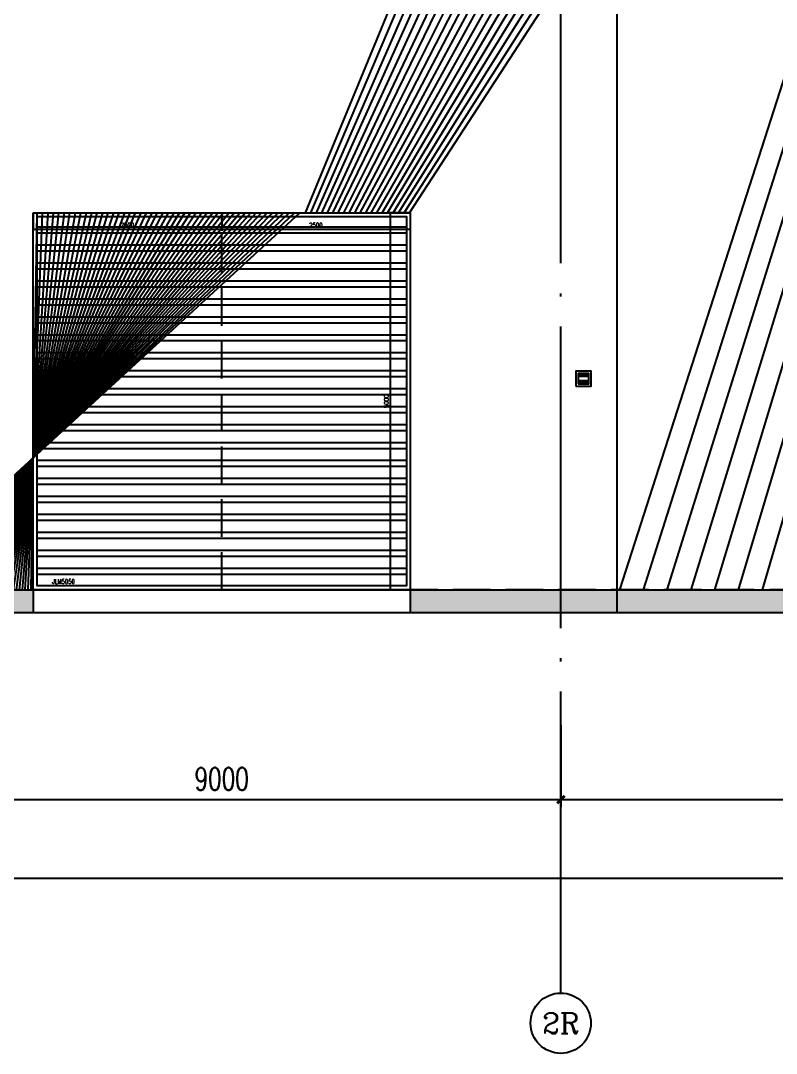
# Model space of a CAD drawing. Extents: x -4210259 to 293730, y -7499 to 868879.
# Drawn here: x -774726 to -764701, y 511087 to 524786 of the extents above; entities that cross this region are included whole.
import ezdxf
from ezdxf.enums import TextEntityAlignment as Align

# ---------------------------------------------------------------- set-up
doc = ezdxf.new("R2010")
doc.units = 0
doc.header["$LTSCALE"] = 1000
doc.header["$MEASUREMENT"] = 0
doc.linetypes.add('__DASH', pattern=[0.35, 0.25, -0.1])
doc.linetypes.add('DOTE', pattern=[2.4200000000000004, 2, -0.2, 0.02, -0.2])
doc.layers.get('Defpoints').update_dxf_attribs({"color": 210})
for name, color, linetype in [('A-AXIS-D', 1, 'Continuous'), ('A-AXIS-DOTE', 14, 'DOTE'), ('A-HATCH-2', 251, 'Continuous'), ('A-LIN-V', 9, 'Continuous'), ('A-WINDOW', 140, 'Continuous'), ('A-门窗表显示尺寸', 160, 'Continuous'), ('AS-WALL', 40, 'Continuous'), ('PUB_TEXT', 7, 'Continuous')]:
    doc.layers.add(name, color=color, linetype=linetype)
doc.layers.add('A-WALL-HATCH', color=8, linetype='Continuous', lineweight=13)
doc.styles.add('_TCH_AXIS', font='COMPLEX', dxfattribs={"bigfont": 'GBCBIG'})
doc.styles.add('_TCH_DIM_T3', font='SIMPLEX', dxfattribs={"width": 0.7058823529411765, "bigfont": 'GBCBIG'})
doc.styles.add('A-DIM_T3', font='SIMPLEX', dxfattribs={"width": 0.7058823529411765, "bigfont": 'GBCBIG'})
doc.styles.add('A-STANDARD', font='SIMPLEX', dxfattribs={"bigfont": 'GBCBIG'})
doc.dimstyles.new('_TCH_ARCH&&100', dxfattribs={"dimtxt": 297.5, "dimasz": 100, "dimexe": 100, "dimexo": 100, "dimgap": 126.25, "dimtad": 1, "dimdec": 0, "dimzin": 0, "dimdsep": 46, "dimtxsty": '_TCH_DIM_T3', "dimblk": 'ARCHTICK', "dimcen": 0.09, "dimclrt": 7, "dimazin": 2, "dimtfac": 1, "dimtdec": 0, "dimtix": 1, "dimtmove": 2, "dimatfit": 3, "dimfxl": 0, "dimtolj": 1, "dimtzin": 0, "dimarcsym": 0})
doc.dimstyles.new('A-DIM&&20', dxfattribs={"dimtxt": 59.5, "dimasz": 20, "dimexe": 20, "dimexo": 20, "dimgap": 25.25, "dimtad": 1, "dimdec": 0, "dimzin": 0, "dimdsep": 46, "dimtxsty": 'A-DIM_T3', "dimblk": 'ARCHTICK', "dimcen": 0.09, "dimclrt": 7, "dimazin": 2, "dimtfac": 1, "dimtdec": 0, "dimtix": 1, "dimtmove": 2, "dimatfit": 3, "dimfxl": 0, "dimtolj": 1, "dimtzin": 0, "dimarcsym": 0})

# ---------------------------------------------------------------- blocks, each defined once
blk = doc.blocks.new('_ArchTick')
at = {"color": 0, "linetype": 'ByBlock', "const_width": 0.4}
blk.add_lwpolyline([(-0.5, -0.5), (0.5, 0.5)], dxfattribs=at)
blk = doc.blocks.new('*D1236')
at = {"layer": 'A-门窗表显示尺寸', "color": 0, "lineweight": -2}
for p, q in [((-1640980.163610153, 522217.4520265139), (-1640980.163610153, 521999.9999999749)), ((-1638480.163610147, 522217.4520265139), (-1638480.163610147, 521999.9999999749)), ((-1640980.163610153, 522019.9999999749), (-1638480.163610147, 522019.9999999749))]:
    blk.add_line(p, q, dxfattribs=at)
at = {"layer": 'Defpoints', "color": 0}
for p in [(-1640980.163610153, 522237.4520265139), (-1638480.163610147, 522237.4520265139), (-1638480.163610147, 522019.9999999749)]:
    blk.add_point(p, dxfattribs=at)
at = {"layer": 'A-门窗表显示尺寸', "color": 0, "lineweight": -2, "xscale": 20, "yscale": 20, "zscale": 20, "rotation": 180}
blk.add_blockref('_ArchTick', (-1640980.163610153, 522019.9999999749), dxfattribs=at)
at = {"layer": 'A-门窗表显示尺寸', "color": 0, "lineweight": -2, "xscale": 20, "yscale": 20, "zscale": 20}
blk.add_blockref('_ArchTick', (-1638480.163610147, 522019.9999999749), dxfattribs=at)
at = {"layer": 'A-门窗表显示尺寸', "color": 7, "insert": (-1639730.16361015, 522074.9999999749), "char_height": 59.5, "attachment_point": 5, "style": 'A-DIM_T3'}
blk.add_mtext('\\A1;2500', dxfattribs=at)
blk = doc.blocks.new('*D1237')
at = {"layer": 'A-门窗表显示尺寸', "color": 0, "lineweight": -2}
for p, q in [((-1643480.16361016, 522217.4520265139), (-1643480.16361016, 521999.9999999749)), ((-1640980.163610153, 522217.4520265139), (-1640980.163610153, 521999.9999999749)), ((-1643480.16361016, 522019.9999999749), (-1640980.163610153, 522019.9999999749))]:
    blk.add_line(p, q, dxfattribs=at)
at = {"layer": 'Defpoints', "color": 0}
for p in [(-1643480.16361016, 522237.4520265139), (-1640980.163610153, 522237.4520265139), (-1640980.163610153, 522019.9999999749)]:
    blk.add_point(p, dxfattribs=at)
at = {"layer": 'A-门窗表显示尺寸', "color": 0, "lineweight": -2, "xscale": 20, "yscale": 20, "zscale": 20, "rotation": 180}
blk.add_blockref('_ArchTick', (-1643480.16361016, 522019.9999999749), dxfattribs=at)
at = {"layer": 'A-门窗表显示尺寸', "color": 0, "lineweight": -2, "xscale": 20, "yscale": 20, "zscale": 20}
blk.add_blockref('_ArchTick', (-1640980.163610153, 522019.9999999749), dxfattribs=at)
at = {"layer": 'A-门窗表显示尺寸', "color": 7, "insert": (-1642230.163610157, 522074.9999999749), "char_height": 59.5, "attachment_point": 5, "style": 'A-DIM_T3'}
blk.add_mtext('\\A1;2500', dxfattribs=at)
blk = doc.blocks.new('*D1238')
at = {"layer": 'A-门窗表显示尺寸', "color": 0, "lineweight": -2}
for p, q in [((-1638500.163610148, 522237.4520265141), (-1638760.56329158, 522237.4520265141)), ((-1638740.56329158, 517237.4520265142), (-1638740.56329158, 522237.4520265141)), ((-1638500.163610148, 517237.4520265142), (-1638760.56329158, 517237.4520265142))]:
    blk.add_line(p, q, dxfattribs=at)
at = {"layer": 'Defpoints', "color": 0}
for p in [(-1638740.56329158, 522237.4520265141), (-1638480.163610148, 522237.4520265141), (-1638480.163610148, 517237.4520265142)]:
    blk.add_point(p, dxfattribs=at)
at = {"layer": 'A-门窗表显示尺寸', "color": 0, "lineweight": -2, "xscale": 20, "yscale": 20, "zscale": 20}
for p, rotation in [((-1638740.56329158, 522237.4520265141), 90), ((-1638740.56329158, 517237.4520265142), 270)]:
    blk.add_blockref('_ArchTick', p, dxfattribs=dict(at, rotation=rotation))
at = {"layer": 'A-门窗表显示尺寸', "color": 7, "insert": (-1638795.563291579, 519737.4520265145), "char_height": 59.5, "attachment_point": 5, "rotation": 90, "style": 'A-DIM_T3'}
blk.add_mtext('\\A1;5000', dxfattribs=at)
blk = doc.blocks.new('*D769')
at = {"layer": 'A-AXIS-D', "color": 0, "lineweight": -2}
for p, q in [((-903359.332386501, 515440), (-903359.332386501, 513313.3764944364)), ((-745359.3325523962, 515440), (-745359.3325523962, 513313.3764944364)), ((-903359.332386501, 513413.3764944364), (-745359.3325523962, 513413.3764944364))]:
    blk.add_line(p, q, dxfattribs=at)
at = {"layer": 'Defpoints', "color": 0}
for p in [(-903359.332386501, 515540), (-745359.3325523962, 515540), (-745359.3325523962, 513413.3764944364)]:
    blk.add_point(p, dxfattribs=at)
at = {"layer": 'A-AXIS-D', "color": 0, "lineweight": -2, "xscale": 100, "yscale": 100, "zscale": 100, "rotation": 180}
blk.add_blockref('_ArchTick', (-903359.332386501, 513413.3764944364), dxfattribs=at)
at = {"layer": 'A-AXIS-D', "color": 0, "lineweight": -2, "xscale": 100, "yscale": 100, "zscale": 100}
blk.add_blockref('_ArchTick', (-745359.3325523962, 513413.3764944364), dxfattribs=at)
at = {"layer": 'A-AXIS-D', "color": 7, "insert": (-824359.3324694487, 513688.3764944364), "char_height": 297.5, "attachment_point": 5, "style": '_TCH_DIM_T3'}
blk.add_mtext('\\A1;158000', dxfattribs=at)
blk = doc.blocks.new('*D1034')
at = {"layer": 'A-AXIS-D', "color": 0, "lineweight": -2}
for p, q in [((-767559.3323832982, 515440), (-767559.3323832982, 514353.3764944365)), ((-758559.3323832984, 515440), (-758559.3323832984, 514353.3764944365)), ((-767559.3323832982, 514453.3764944365), (-758559.3323832984, 514453.3764944365))]:
    blk.add_line(p, q, dxfattribs=at)
at = {"layer": 'Defpoints', "color": 0}
for p in [(-767559.3323832982, 515540), (-758559.3323832984, 515540), (-758559.3323832984, 514453.3764944365)]:
    blk.add_point(p, dxfattribs=at)
at = {"layer": 'A-AXIS-D', "color": 0, "lineweight": -2, "xscale": 100, "yscale": 100, "zscale": 100, "rotation": 180}
blk.add_blockref('_ArchTick', (-767559.3323832982, 514453.3764944365), dxfattribs=at)
at = {"layer": 'A-AXIS-D', "color": 0, "lineweight": -2, "xscale": 100, "yscale": 100, "zscale": 100}
blk.add_blockref('_ArchTick', (-758559.3323832984, 514453.3764944365), dxfattribs=at)
at = {"layer": 'A-AXIS-D', "color": 7, "insert": (-763059.3323832983, 514728.3764944365), "char_height": 297.5, "attachment_point": 5, "style": '_TCH_DIM_T3'}
blk.add_mtext('\\A1;9000', dxfattribs=at)
blk = doc.blocks.new('*D1035')
at = {"layer": 'A-AXIS-D', "color": 0, "lineweight": -2}
for p, q in [((-776559.3323832982, 515440), (-776559.3323832982, 514353.3764944365)), ((-767559.3323832982, 515440), (-767559.3323832982, 514353.3764944365)), ((-776559.3323832982, 514453.3764944365), (-767559.3323832982, 514453.3764944365))]:
    blk.add_line(p, q, dxfattribs=at)
at = {"layer": 'Defpoints', "color": 0}
for p in [(-776559.3323832982, 515540), (-767559.3323832982, 515540), (-767559.3323832982, 514453.3764944365)]:
    blk.add_point(p, dxfattribs=at)
at = {"layer": 'A-AXIS-D', "color": 0, "lineweight": -2, "xscale": 100, "yscale": 100, "zscale": 100, "rotation": 180}
blk.add_blockref('_ArchTick', (-776559.3323832982, 514453.3764944365), dxfattribs=at)
at = {"layer": 'A-AXIS-D', "color": 0, "lineweight": -2, "xscale": 100, "yscale": 100, "zscale": 100}
blk.add_blockref('_ArchTick', (-767559.3323832982, 514453.3764944365), dxfattribs=at)
at = {"layer": 'A-AXIS-D', "color": 7, "insert": (-772059.3323832982, 514728.3764944365), "char_height": 297.5, "attachment_point": 5, "style": '_TCH_DIM_T3'}
blk.add_mtext('\\A1;9000', dxfattribs=at)
blk = doc.blocks.new('JLM5050')
at = {"layer": 'A-HATCH-2'}
h = blk.add_hatch(dxfattribs=at)
h.set_pattern_fill('ANSI32', color=256, scale=50, angle=45.00000000000001)
h.set_pattern_definition([(180, (0, 0), (-1.4210854715202e-14, -238.125), []), (180, (-79.3750342852436, 79.37503428522905), (-1.4210854715202e-14, -238.125), [])])
h.paths.add_polyline_path([(-1643430.16361016, 522187.4520265139), (-1638530.163610147, 522187.4520265139), (-1638530.163610147, 517287.452026514), (-1643430.16361016, 517287.452026514)])
at = {"layer": 'A-AXIS-DOTE', "linetype": '__DASH', "ltscale": 2}
blk.add_line((-1640980.163610153, 517237.452026514), (-1640980.163610153, 522237.4520265139), dxfattribs=at)
at = {"layer": 'A-LIN-V'}
blk.add_lwpolyline([(-1643480.16361016, 522237.4520265139), (-1638480.163610147, 522237.4520265139), (-1638480.163610147, 517237.452026514), (-1643480.16361016, 517237.452026514)], close=True, dxfattribs=at)
at = {"layer": 'A-门窗表显示尺寸'}
blk.add_lwpolyline([(-1643430.16361016, 522187.4520265139), (-1638530.163610147, 522187.4520265139), (-1638530.163610147, 517287.452026514), (-1643430.16361016, 517287.452026514)], close=True, dxfattribs=at)
at = {"layer": 'A-门窗表显示尺寸', "color": 3, "style": 'A-STANDARD', "width": 0.7058823529411765}
blk.add_text('JLM5050', height=59.5, dxfattribs=at).set_placement((-1643230, 517317.452026514))
at = {"layer": 'A-门窗表显示尺寸'}
for p1, p2, distance, picture, middle in [((-1643480.16361016, 522237.4520265139), (-1640980.163610153, 522237.4520265139), -217.45202653901652, '*D1237', (-1642230.163610157, 522074.9999999749)), ((-1640980.163610153, 522237.4520265139), (-1638480.163610147, 522237.4520265139), -217.45202653901654, '*D1236', (-1639730.16361015, 522074.9999999749)), ((-1638480.163610147, 517237.452026514), (-1638480.163610147, 522237.4520265139), 260.39968143287115, '*D1238', (-1638795.563291579, 519737.4520265145))]:
    dim = blk.add_aligned_dim(p1=p1, p2=p2, distance=distance, dimstyle='A-DIM&&20', dxfattribs=at)
    dim.commit()
    dim.dimension.update_dxf_attribs({"geometry": picture, "text_midpoint": middle})

msp = doc.modelspace()

# ---------------------------------------------------------------- hatches: boundary and pattern name
at = {"layer": 'A-HATCH-2'}
h = msp.add_hatch(dxfattribs=at)
h.set_pattern_fill('ANSI31', color=256, scale=150, angle=135)
h.set_pattern_definition([(90, (-40599583741.43156, -3384804562.000004), (-238.125, -1.848892746611746e-30), [])])
h.paths.add_polyline_path([(-745359.3325523962, 534887.4520265313), (-777259.3323626942, 534887.4520265185), (-777259.3323626935, 517237.4520265372), (-774559.1687588235, 517237.4520265126), (-774559.1687588235, 522237.4520265063), (-769559.1687588105, 522237.4520265063), (-769559.1687588105, 517237.4520265064), (-769340, 517237.4520265249), (-767059.3323832853, 517237.4520265267), (-745359.3325523962, 517237.452026523), (-745359.3325523962, 519629.9999999999), (-745659.3324537943, 519637.4520265246), (-745659.3324537943, 518437.4520265257), (-763334.3153678237, 518412.4520265196), (-763334.3153678237, 517237.4520265145), (-764283.4534580025, 517237.4520265145), (-764283.4534580025, 519637.4520265246), (-745359.3325523962, 519629.9999999999)])
h = msp.add_hatch(dxfattribs=at)
h.set_pattern_fill('ANSI38', color=256, scale=150)
h.set_pattern_definition([(45, (0, 0), (-168.3798022700466, 168.3798022700466), []), (135, (0, 0), (-505.1394068101398, 168.3798022700467), [595.3125, -357.1875])])
h.paths.add_polyline_path([(-769559.3323833103, 517237.4520265249), (-745359.3325523962, 517237.4520265249), (-745359.3325523962, 516937.4520265246), (-769559.3323833103, 516937.4520265246)])
h.paths.add_polyline_path([(-777259.3323626939, 517237.4520265249), (-774559.3323833233, 517237.4520265249), (-774559.3323833233, 516937.4520265245), (-777259.3323626939, 516937.4520265245)])
h.paths.add_polyline_path([(-823059.3323833212, 516937.4520265245), (-778759.3323427011, 516937.4520265245), (-778759.3323427011, 517237.4520265249), (-823059.3323833212, 517237.4520265249)])
h.paths.add_polyline_path([(-831259.3323623936, 517237.4520265392), (-829059.3323833038, 517237.4520265392), (-829059.3323833038, 516937.4520265246), (-831259.3323623936, 516937.4520265246)])
h.paths.add_polyline_path([(-877559.332383292, 516937.4520265246), (-832759.3323424009, 516937.4520265246), (-832759.3323424009, 517237.4520265248), (-877559.332383292, 517237.4520265248)])
h.paths.add_polyline_path([(-885259.3323624021, 516937.4520265246), (-882559.3323833051, 516937.4520265246), (-882559.3323833051, 517237.452026514), (-885259.3323624021, 517237.452026514)])
h.paths.add_polyline_path([(-903359.3323865014, 517237.4520265246), (-886759.3323424095, 517237.4520265246), (-886759.3323424095, 516937.4520265246), (-903359.3323865014, 516937.4520265246)])
at = {"layer": 'A-WALL-HATCH'}
h = msp.add_hatch(dxfattribs=at)
h.set_pattern_fill('ANSI34', color=256, scale=10, angle=135)
h.set_pattern_definition([(180, (897620.8312268382, -5.820766091346741e-11), (-7.105427357601002e-15, -95.25), []), (180, (897604.9562199811, 15.87500685698756), (-7.105427357601002e-15, -95.25), []), (180, (897589.0812131241, 31.75001371403333), (-7.105427357601002e-15, -95.25), []), (180, (897573.2061709117, 47.62505592641815), (-7.105427357601002e-15, -95.25), [])])
h.paths.add_polyline_path([(-767329.3323832984, 519967.4520265142), (-767189.3323832984, 519967.4520265142), (-767189.3323832984, 520107.4520265142), (-767329.3323832984, 520107.4520265142)])

# ---------------------------------------------------------------- linework, layer by layer
at = {"layer": 'A-AXIS-D'}
msp.add_circle((-767560.9317563481, 511487.4552240301), 400, dxfattribs=at)
at = {"layer": 'A-AXIS-DOTE', "ltscale": 2}
msp.add_line((-767559.3323832984, 511887.4520265246), (-767559.3323832984, 538485.0684404817), dxfattribs=at)
at = {"layer": 'A-AXIS-DOTE', "linetype": '__DASH', "ltscale": 2}
msp.add_line((-738393.4841132975, 517237.4520265249), (-910418.469349959, 517237.4520265246), dxfattribs=at)
at = {"layer": 'A-LIN-V'}
for p, q in [((-766818.2008310709, 534937.452026525), (-766818.2008310709, 516937.4520265246)), ((-903359.3323865014, 517237.4520265246), (-745359.3325523962, 517237.4520265249)), ((-774559.3323833233, 517237.452026514), (-774559.3323833233, 516937.4520265245)), ((-769559.3323833103, 517237.452026514), (-769340, 517237.4520265287)), ((-769559.3323833103, 517237.4520265249), (-769559.3323833103, 516937.4520265246))]:
    msp.add_line(p, q, dxfattribs=at)
msp.add_lwpolyline([(-766818.2008322689, 534887.4520265249), (-766818.2008322689, 517237.4520265246)], dxfattribs=at)
at = {"layer": 'A-WINDOW'}
for points in [[(-767359.3323832984, 519937.4520265142), (-767159.3323832984, 519937.4520265142), (-767159.3323832984, 520137.4520265142), (-767359.3323832984, 520137.4520265142)], [(-767329.3323832984, 519967.4520265142), (-767189.3323832984, 519967.4520265142), (-767189.3323832984, 520107.4520265142), (-767329.3323832984, 520107.4520265142)]]:
    msp.add_lwpolyline(points, close=True, dxfattribs=at)
at = {"layer": 'AS-WALL'}
msp.add_line((-910418.4693499592, 516937.4520265246), (-738393.4841132975, 516937.4520265246), dxfattribs=at)

# ---------------------------------------------------------------- block references
at = {"layer": 'A-LIN-V'}
msp.add_blockref('JLM5050', (868920.8312268365, 0), dxfattribs=at)

# ---------------------------------------------------------------- texts
at = {"layer": 'PUB_TEXT', "style": '_TCH_AXIS'}
msp.add_text('2R', height=270.8642225464686, dxfattribs=at).set_placement((-767805.9993862711, 511352.0231127568), (-767315.8641264251, 511352.0231127568), align=Align.FIT)

# ---------------------------------------------------------------- dimensions: what is measured, and where the dimension line sits
at = {"layer": 'A-AXIS-D'}
for base, p1, p2, picture, middle in [((-745359.3325523962, 513413.3764944364), (-903359.332386501, 515540), (-745359.3325523962, 515540), '*D769', (-824359.3324694487, 513688.3764944364)), ((-767559.3323832982, 514453.3764944365), (-776559.3323832982, 515540), (-767559.3323832982, 515540), '*D1035', (-772059.3323832982, 514728.3764944365)), ((-758559.3323832984, 514453.3764944365), (-767559.3323832982, 515540), (-758559.3323832984, 515540), '*D1034', (-763059.3323832983, 514728.3764944365))]:
    dim = msp.add_linear_dim(base=base, p1=p1, p2=p2, angle=0, dimstyle='_TCH_ARCH&&100', override={"dimgap": 0}, dxfattribs=at)
    dim.commit()
    dim.dimension.update_dxf_attribs({"geometry": picture, "text_midpoint": middle, "dimtype": 129})

doc.saveas('drawing.dxf')
